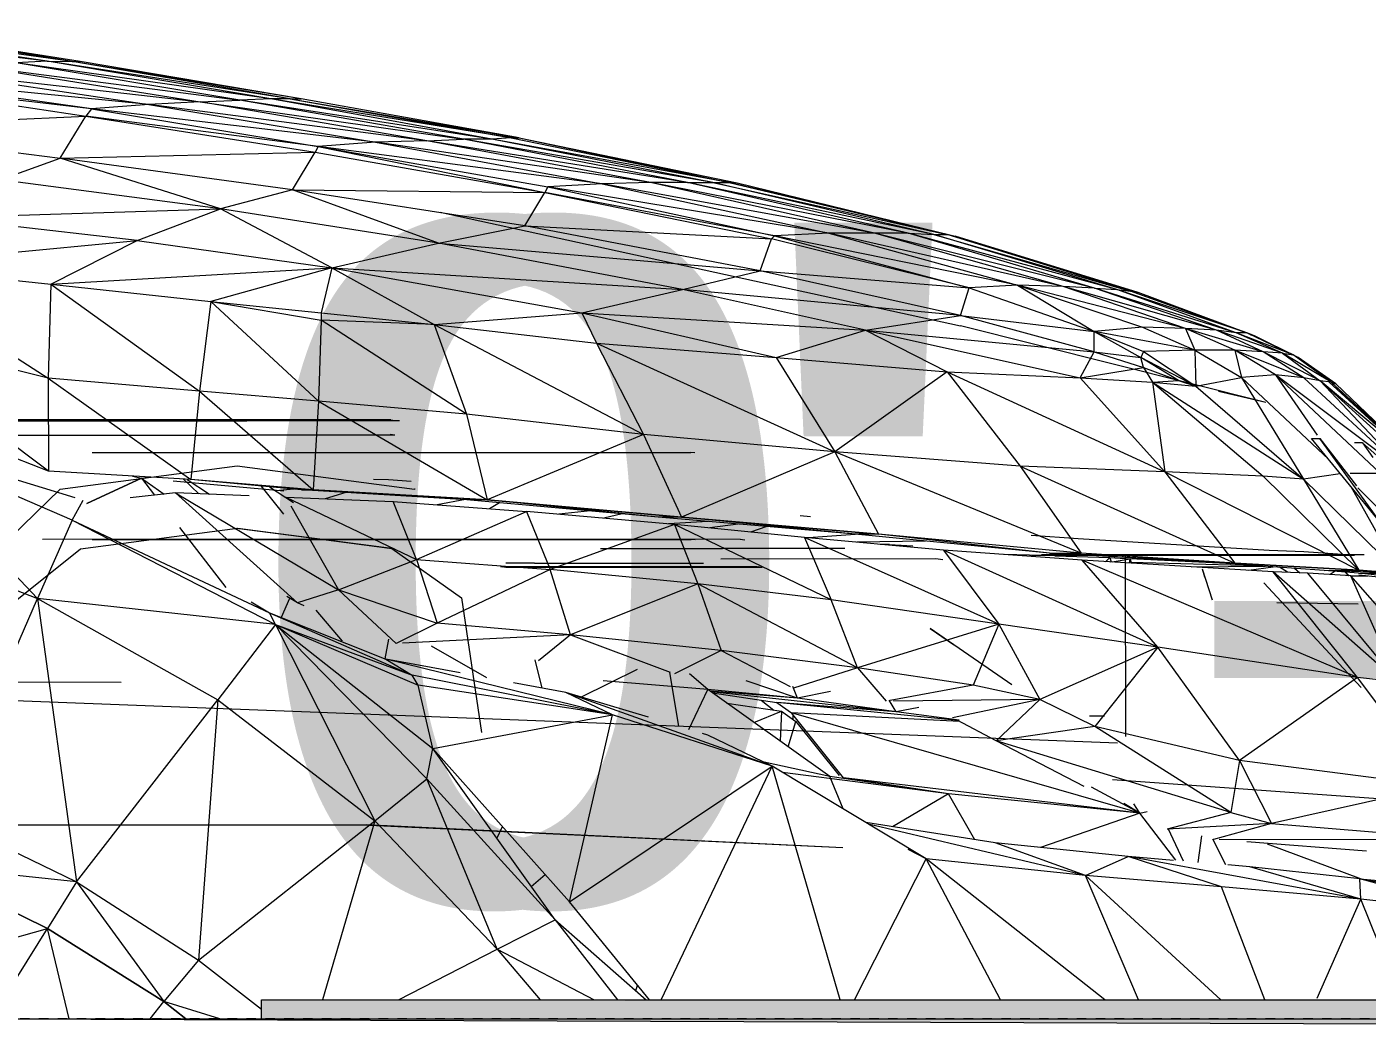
# Model space of a CAD drawing. Header units: inches. Extents: x -4179 to 1631, y -360 to 585.
# Drawn here: x -1936.43 to -1918.68, y -0.1 to 13.15 of the extents above; entities that cross this region are included whole.
import ezdxf

# ---------------------------------------------------------------- set-up
doc = ezdxf.new("R2010")
doc.units = ezdxf.units.IN
doc.header["$MEASUREMENT"] = 0
doc.linetypes.add('Aligning Line 1_8_', pattern=[0.25, 0.125, -0.125])
doc.linetypes.add('Grid Line 1_2_', pattern=[0.875, 0.5, -0.125, 0.125, -0.125])
for name, color, linetype, lineweight in [('0-1', 7, 'Continuous', 5), ('0-3', 8, 'Continuous', 9), ('A-FLOR-1', 10, 'Continuous', 5), ('A-FLOR-2', 9, 'Continuous', 5), ('A-FLOR-3', 253, 'Continuous', 13), ('A-FLOR-LEVL', 51, 'Continuous', 9), ('A-FLOR-LEVL-1', 51, 'Grid Line 1_2_', 9), ('A-GENM', 5, 'Continuous', 9), ('C-TOPO', 7, 'Continuous', 9), ('G-ANNO-SYMB', 111, 'Aligning Line 1_8_', 9), ('G-ANNO-SYMB-2', 147, 'Aligning Line 1_8_', 9)]:
    doc.layers.add(name, color=color, linetype=linetype, lineweight=lineweight)
doc.styles.add('Century Gothic', font='ufonts.com_century-gothic.ttf', dxfattribs={"height": 9})

# ---------------------------------------------------------------- blocks, each defined once
blk = doc.blocks.new('CTR - 2nd Phase_rvt-1-BUILDING ELEVATION - WEST')
at = {"layer": 'A-FLOR-1'}
blk.add_hatch(color=256, dxfattribs=at).paths.add_polyline_path([(-1933.324, -0.017), (-1933.324, 0), (-1936.222, -0.006)], flags=0)
at = {"layer": 'A-FLOR-2'}
blk.add_hatch(color=256, dxfattribs=at).paths.add_polyline_path([(-1910.896, -0.098), (-1910.896, 0.25), (-1933.324, 0.235), (-1933.324, -0.017), (-1913.007, -0.09)], flags=0)
at = {"layer": 'A-FLOR-3'}
for p, q in [((-1933.324, 0.25), (-1910.896, 0.25)), ((-1933.324, -0.02), (-1933.324, 0.25)), ((-1937.923, 0), (-1933.324, 0))]:
    blk.add_line(p, q, dxfattribs=at)
at = {"layer": 'A-FLOR-LEVL-1'}
blk.add_line((-4168.714, 0), (-1814.206, 0), dxfattribs=at)
at = {"layer": 'A-FLOR-LEVL', "insert": (-1932.82, 10.551), "char_height": 9, "width": 129.987, "attachment_point": 1, "style": 'Century Gothic'}
blk.add_mtext('0\' - 0" - 1ST FLOOR', dxfattribs=at)
blk = doc.blocks.new('Land_Rover_Evoque_-_SUV_Car_Vehicle_Automobile_13067 - Land Rover EVOQUE_dwg-1230547-BUILDING ELEVATION - WEST')
at = {"layer": 'A-GENM'}
for p, q in [((-1935.829, 12.688), (-1938.756, 13.146)), ((-1935.726, 12.687), (-1938.653, 13.146)), ((-1935.829, 12.688), (-1938.653, 13.146)), ((-1936.163, 12.689), (-1939.539, 13.109)), ((-1936.163, 12.689), (-1939.089, 13.128)), ((-1935.829, 12.688), (-1939.089, 13.128)), ((-1937.139, 12.632), (-1934.136, 12.154)), ((-1937.139, 12.632), (-1933.61, 12.173)), ((-1936.163, 12.689), (-1936.573, 12.67)), ((-1933.199, 12.191), (-1936.573, 12.67)), ((-1933.61, 12.173), (-1936.573, 12.67)), ((-1932.941, 12.191), (-1936.163, 12.689)), ((-1933.199, 12.191), (-1936.163, 12.689)), ((-1936.163, 12.689), (-1935.829, 12.688)), ((-1932.941, 12.191), (-1935.829, 12.688)), ((-1932.799, 12.19), (-1935.829, 12.688)), ((-1935.829, 12.688), (-1935.726, 12.687)), ((-1932.799, 12.19), (-1935.726, 12.687)), ((-1934.816, 12.116), (-1938.656, 12.498)), ((-1935.575, 12.059), (-1938.656, 12.498)), ((-1937.858, 12.575), (-1934.136, 12.154)), ((-1937.858, 12.575), (-1934.816, 12.116)), ((-1935.575, 12.059), (-1938.692, 12.421)), ((-1938.692, 12.421), (-1935.65, 11.962)), ((-1934.816, 12.116), (-1935.575, 12.059)), ((-1934.136, 12.154), (-1934.816, 12.116)), ((-1931.131, 11.637), (-1934.816, 12.116)), ((-1934.816, 12.116), (-1931.813, 11.619)), ((-1934.136, 12.154), (-1933.61, 12.173)), ((-1931.131, 11.637), (-1934.136, 12.154)), ((-1934.136, 12.154), (-1930.645, 11.656)), ((-1933.199, 12.191), (-1933.61, 12.173)), ((-1930.272, 11.656), (-1933.61, 12.173)), ((-1930.645, 11.656), (-1933.61, 12.173)), ((-1932.941, 12.191), (-1933.199, 12.191)), ((-1930.015, 11.674), (-1933.199, 12.191)), ((-1930.272, 11.656), (-1933.199, 12.191)), ((-1932.941, 12.191), (-1930.015, 11.674)), ((-1932.941, 12.191), (-1929.911, 11.674)), ((-1932.941, 12.191), (-1932.799, 12.19)), ((-1929.911, 11.674), (-1932.799, 12.19)), ((-1939.112, 11.807), (-1935.65, 11.962)), ((-1935.992, 11.406), (-1935.65, 11.962)), ((-1935.575, 12.059), (-1935.65, 11.962)), ((-1932.572, 11.561), (-1935.65, 11.962)), ((-1935.65, 11.962), (-1932.61, 11.484)), ((-1931.813, 11.619), (-1935.575, 12.059)), ((-1935.575, 12.059), (-1932.572, 11.561)), ((-1939.112, 11.807), (-1935.992, 11.406)), ((-1932.572, 11.561), (-1932.61, 11.484)), ((-1931.813, 11.619), (-1932.572, 11.561)), ((-1928.811, 11.064), (-1932.572, 11.561)), ((-1932.572, 11.561), (-1929.531, 11.026)), ((-1932.572, 11.561), (-1929.569, 10.949)), ((-1931.131, 11.637), (-1931.813, 11.619)), ((-1928.168, 11.083), (-1931.813, 11.619)), ((-1931.813, 11.619), (-1928.811, 11.064)), ((-1931.131, 11.637), (-1930.645, 11.656)), ((-1927.679, 11.082), (-1931.131, 11.637)), ((-1928.168, 11.083), (-1931.131, 11.637)), ((-1927.679, 11.082), (-1930.645, 11.656)), ((-1927.345, 11.082), (-1930.645, 11.656)), ((-1930.272, 11.656), (-1930.645, 11.656)), ((-1930.015, 11.674), (-1930.272, 11.656)), ((-1927.345, 11.082), (-1930.272, 11.656)), ((-1927.127, 11.081), (-1930.272, 11.656)), ((-1930.015, 11.674), (-1929.911, 11.674)), ((-1930.015, 11.674), (-1927.127, 11.081)), ((-1929.911, 11.674), (-1927.022, 11.08)), ((-1929.911, 11.674), (-1927.127, 11.081)), ((-1936.79, 11.117), (-1935.992, 11.406)), ((-1935.992, 11.406), (-1932.61, 11.484)), ((-1932.913, 10.985), (-1935.992, 11.406)), ((-1933.865, 10.736), (-1935.992, 11.406)), ((-1932.913, 10.985), (-1932.61, 11.484)), ((-1932.61, 11.484), (-1929.569, 10.949)), ((-1933.865, 10.736), (-1936.79, 11.117)), ((-1929.531, 11.026), (-1929.569, 10.949)), ((-1928.811, 11.064), (-1929.531, 11.026)), ((-1925.808, 10.413), (-1929.531, 11.026)), ((-1929.531, 11.026), (-1926.529, 10.375)), ((-1928.168, 11.083), (-1928.811, 11.064)), ((-1925.204, 10.413), (-1928.811, 11.064)), ((-1928.811, 11.064), (-1925.808, 10.413)), ((-1924.754, 10.413), (-1928.168, 11.083)), ((-1927.679, 11.082), (-1928.168, 11.083)), ((-1925.204, 10.413), (-1928.168, 11.083)), ((-1924.754, 10.413), (-1927.679, 11.082)), ((-1924.418, 10.393), (-1927.679, 11.082)), ((-1927.679, 11.082), (-1927.345, 11.082)), ((-1924.418, 10.393), (-1927.345, 11.082)), ((-1927.345, 11.082), (-1924.238, 10.392)), ((-1927.345, 11.082), (-1927.127, 11.081)), ((-1924.238, 10.392), (-1927.127, 11.081)), ((-1927.127, 11.081), (-1927.022, 11.08)), ((-1927.127, 11.081), (-1924.134, 10.372)), ((-1927.022, 11.08), (-1924.134, 10.372)), ((-1932.913, 10.985), (-1933.865, 10.736)), ((-1930.978, 10.277), (-1932.913, 10.985)), ((-1929.834, 10.507), (-1932.913, 10.985)), ((-1932.913, 10.985), (-1929.569, 10.949)), ((-1929.834, 10.507), (-1929.569, 10.949)), ((-1926.529, 10.375), (-1929.569, 10.949)), ((-1929.569, 10.949), (-1926.566, 10.336)), ((-1937.625, 10.618), (-1933.865, 10.736)), ((-1934.969, 10.313), (-1933.865, 10.736)), ((-1932.39, 9.95), (-1933.865, 10.736)), ((-1930.978, 10.277), (-1933.865, 10.736)), ((-1930.957, 10.69), (-1924.064, 9.185)), ((-1934.969, 10.313), (-1937.625, 10.618)), ((-1930.978, 10.277), (-1929.834, 10.507)), ((-1926.717, 9.914), (-1929.834, 10.507)), ((-1929.834, 10.507), (-1926.566, 10.336)), ((-1938.461, 9.984), (-1934.969, 10.313)), ((-1936.113, 9.736), (-1934.969, 10.313)), ((-1934.969, 10.313), (-1932.39, 9.95)), ((-1926.717, 9.914), (-1926.566, 10.336)), ((-1926.529, 10.375), (-1926.566, 10.336)), ((-1923.949, 9.686), (-1926.566, 10.336)), ((-1925.808, 10.413), (-1926.529, 10.375)), ((-1923.306, 9.724), (-1926.529, 10.375)), ((-1926.529, 10.375), (-1923.949, 9.686)), ((-1922.701, 9.704), (-1925.808, 10.413)), ((-1925.204, 10.413), (-1925.808, 10.413)), ((-1925.808, 10.413), (-1923.306, 9.724)), ((-1922.289, 9.684), (-1925.204, 10.413)), ((-1924.754, 10.413), (-1925.204, 10.413)), ((-1922.701, 9.704), (-1925.204, 10.413)), ((-1922.289, 9.684), (-1924.754, 10.413)), ((-1921.993, 9.665), (-1924.754, 10.413)), ((-1924.754, 10.413), (-1924.418, 10.393)), ((-1921.993, 9.665), (-1924.418, 10.393)), ((-1924.418, 10.393), (-1921.812, 9.644)), ((-1924.418, 10.393), (-1924.238, 10.392)), ((-1921.812, 9.644), (-1924.238, 10.392)), ((-1924.238, 10.392), (-1924.134, 10.372)), ((-1921.708, 9.625), (-1924.134, 10.372)), ((-1921.812, 9.644), (-1924.134, 10.372)), ((-1932.39, 9.95), (-1930.978, 10.277)), ((-1927.745, 9.664), (-1930.978, 10.277)), ((-1930.978, 10.277), (-1926.717, 9.914)), ((-1938.461, 9.984), (-1936.113, 9.736)), ((-1938.461, 9.984), (-1936.147, 8.488)), ((-1936.113, 9.736), (-1932.39, 9.95)), ((-1932.39, 9.95), (-1933.996, 9.507)), ((-1932.39, 9.95), (-1932.534, 9.355)), ((-1932.39, 9.95), (-1931.035, 9.202)), ((-1932.39, 9.95), (-1929.081, 9.357)), ((-1932.39, 9.95), (-1927.745, 9.664)), ((-1927.745, 9.664), (-1926.717, 9.914)), ((-1924.061, 9.32), (-1926.717, 9.914)), ((-1926.717, 9.914), (-1923.949, 9.686)), ((-1936.113, 9.736), (-1936.147, 8.488)), ((-1936.113, 9.736), (-1933.996, 9.507)), ((-1936.113, 9.736), (-1934.144, 8.316)), ((-1929.081, 9.357), (-1927.745, 9.664)), ((-1925.32, 9.128), (-1927.745, 9.664)), ((-1924.061, 9.32), (-1927.745, 9.664)), ((-1924.061, 9.32), (-1923.949, 9.686)), ((-1923.306, 9.724), (-1923.949, 9.686)), ((-1923.949, 9.686), (-1922.294, 9.11)), ((-1921.083, 9.148), (-1923.306, 9.724)), ((-1922.701, 9.704), (-1923.306, 9.724)), ((-1923.306, 9.724), (-1921.65, 9.167)), ((-1923.306, 9.724), (-1922.294, 9.11)), ((-1920.671, 9.128), (-1922.701, 9.704)), ((-1922.289, 9.684), (-1922.701, 9.704)), ((-1921.083, 9.148), (-1922.701, 9.704)), ((-1920.413, 9.09), (-1922.289, 9.684)), ((-1920.671, 9.128), (-1922.289, 9.684)), ((-1922.289, 9.684), (-1921.993, 9.665)), ((-1920.271, 9.089), (-1921.993, 9.665)), ((-1920.413, 9.09), (-1921.993, 9.665)), ((-1921.993, 9.665), (-1921.812, 9.644)), ((-1920.167, 9.049), (-1921.812, 9.644)), ((-1920.271, 9.089), (-1921.812, 9.644)), ((-1921.812, 9.644), (-1921.708, 9.625)), ((-1920.167, 9.049), (-1921.708, 9.625)), ((-1933.996, 9.507), (-1934.144, 8.316)), ((-1933.996, 9.507), (-1932.534, 9.355)), ((-1933.996, 9.507), (-1932.533, 9.259)), ((-1933.996, 9.507), (-1932.568, 8.183)), ((-1932.533, 9.259), (-1932.568, 8.183)), ((-1932.534, 9.355), (-1931.035, 9.202)), ((-1932.534, 9.355), (-1932.533, 9.259)), ((-1931.035, 9.202), (-1932.533, 9.259)), ((-1930.606, 8.012), (-1932.533, 9.259)), ((-1931.035, 9.202), (-1929.081, 9.357)), ((-1929.081, 9.357), (-1928.883, 8.954)), ((-1929.081, 9.357), (-1926.503, 8.763)), ((-1929.081, 9.357), (-1925.32, 9.128)), ((-1925.32, 9.128), (-1924.061, 9.32)), ((-1922.291, 8.841), (-1924.061, 9.32)), ((-1924.061, 9.32), (-1922.294, 9.11)), ((-1936.147, 8.488), (-1938.611, 9.1)), ((-1936.143, 7.259), (-1938.611, 9.1)), ((-1931.035, 9.202), (-1928.883, 8.954)), ((-1931.035, 9.202), (-1928.262, 7.744)), ((-1931.035, 9.202), (-1930.606, 8.012)), ((-1926.503, 8.763), (-1925.32, 9.128)), ((-1925.32, 9.128), (-1924.239, 8.572)), ((-1925.32, 9.128), (-1922.476, 8.496)), ((-1925.32, 9.128), (-1922.291, 8.841)), ((-1920.017, 8.169), (-1924.064, 9.185)), ((-1921.65, 9.167), (-1922.294, 9.11)), ((-1922.291, 8.841), (-1922.294, 9.11)), ((-1920.957, 8.861), (-1922.294, 9.11)), ((-1922.294, 9.11), (-1921.639, 8.842)), ((-1922.294, 9.11), (-1921.676, 8.765)), ((-1921.083, 9.148), (-1921.65, 9.167)), ((-1921.65, 9.167), (-1920.957, 8.861)), ((-1920.055, 8.841), (-1921.083, 9.148)), ((-1920.671, 9.128), (-1921.083, 9.148)), ((-1920.429, 8.86), (-1921.083, 9.148)), ((-1921.083, 9.148), (-1920.957, 8.861)), ((-1919.797, 8.821), (-1920.671, 9.128)), ((-1920.413, 9.09), (-1920.671, 9.128)), ((-1920.055, 8.841), (-1920.671, 9.128)), ((-1919.797, 8.821), (-1920.413, 9.09)), ((-1919.654, 8.801), (-1920.413, 9.09)), ((-1920.271, 9.089), (-1920.413, 9.09)), ((-1919.654, 8.801), (-1920.271, 9.089)), ((-1919.589, 8.762), (-1920.271, 9.089)), ((-1920.167, 9.049), (-1920.271, 9.089)), ((-1920.252, 9.08), (-1920.167, 9.049)), ((-1920.223, 9.066), (-1920.167, 9.049)), ((-1928.883, 8.954), (-1926.503, 8.763)), ((-1928.883, 8.954), (-1925.728, 7.515)), ((-1928.883, 8.954), (-1928.262, 7.744)), ((-1919.589, 8.762), (-1920.167, 9.049)), ((-1926.503, 8.763), (-1924.239, 8.572)), ((-1926.503, 8.763), (-1925.728, 7.515)), ((-1922.476, 8.496), (-1922.291, 8.841)), ((-1922.291, 8.841), (-1921.637, 8.631)), ((-1922.291, 8.841), (-1921.676, 8.765)), ((-1921.639, 8.842), (-1921.676, 8.765)), ((-1921.637, 8.631), (-1921.676, 8.765)), ((-1921.175, 8.458), (-1921.676, 8.765)), ((-1920.945, 8.382), (-1921.676, 8.765)), ((-1920.957, 8.861), (-1921.639, 8.842)), ((-1921.639, 8.842), (-1920.945, 8.382)), ((-1920.429, 8.86), (-1920.957, 8.861)), ((-1920.957, 8.861), (-1920.945, 8.382)), ((-1920.957, 8.861), (-1920.34, 8.497)), ((-1919.516, 8.495), (-1920.429, 8.86)), ((-1920.055, 8.841), (-1920.429, 8.86)), ((-1919.889, 8.534), (-1920.429, 8.86)), ((-1920.429, 8.86), (-1920.34, 8.497)), ((-1919.797, 8.821), (-1920.055, 8.841)), ((-1919.338, 8.478), (-1920.055, 8.841)), ((-1919.516, 8.495), (-1920.055, 8.841)), ((-1919.153, 8.436), (-1919.797, 8.821)), ((-1919.797, 8.821), (-1919.296, 8.456)), ((-1919.797, 8.821), (-1919.654, 8.801)), ((-1919.654, 8.801), (-1919.589, 8.762)), ((-1919.153, 8.436), (-1919.654, 8.801)), ((-1919.089, 8.417), (-1919.654, 8.801)), ((-1919.089, 8.417), (-1919.589, 8.762)), ((-1924.239, 8.572), (-1925.728, 7.515)), ((-1924.239, 8.572), (-1922.476, 8.496)), ((-1924.239, 8.572), (-1921.356, 7.249)), ((-1924.239, 8.572), (-1923.273, 7.325)), ((-1922.476, 8.496), (-1921.637, 8.631)), ((-1921.637, 8.631), (-1921.518, 8.439)), ((-1921.637, 8.631), (-1921.175, 8.458)), ((-1919.889, 8.534), (-1920.34, 8.497)), ((-1918.128, 7.21), (-1919.889, 8.534)), ((-1919.516, 8.495), (-1919.889, 8.534)), ((-1919.889, 8.534), (-1919.338, 7.734)), ((-1919.889, 8.534), (-1918.503, 7.229)), ((-1934.144, 8.316), (-1936.147, 8.488)), ((-1936.147, 8.488), (-1934.257, 7.145)), ((-1936.147, 8.488), (-1936.143, 7.259)), ((-1922.476, 8.496), (-1921.518, 8.439)), ((-1922.476, 8.496), (-1921.356, 7.249)), ((-1921.518, 8.439), (-1921.175, 8.458)), ((-1921.518, 8.439), (-1920.945, 8.382)), ((-1921.518, 8.439), (-1919.521, 7.153)), ((-1921.518, 8.439), (-1920.054, 7.192)), ((-1921.518, 8.439), (-1921.356, 7.249)), ((-1921.175, 8.458), (-1920.945, 8.382)), ((-1920.945, 8.382), (-1920.34, 8.497)), ((-1920.945, 8.382), (-1919.521, 7.153)), ((-1919.188, 7.415), (-1920.34, 8.497)), ((-1920.34, 8.497), (-1919.521, 7.153)), ((-1919.296, 8.456), (-1919.516, 8.495)), ((-1918.128, 7.21), (-1919.516, 8.495)), ((-1919.153, 8.436), (-1919.296, 8.456)), ((-1918.384, 7.689), (-1919.296, 8.456)), ((-1919.296, 8.456), (-1918.403, 7.641)), ((-1919.296, 8.456), (-1918.128, 7.21)), ((-1919.177, 8.435), (-1917.788, 7.168)), ((-1919.177, 8.435), (-1917.778, 7.15)), ((-1919.153, 8.436), (-1918.32, 7.675)), ((-1919.153, 8.436), (-1917.778, 7.15)), ((-1919.153, 8.436), (-1919.089, 8.417)), ((-1917.778, 7.15), (-1919.089, 8.417)), ((-1936.144, 7.259), (-1938.725, 8.256)), ((-1936.143, 7.259), (-1938.724, 8.256)), ((-1936.143, 7.259), (-1938.724, 8.256)), ((-1934.144, 8.316), (-1934.257, 7.145)), ((-1932.568, 8.183), (-1934.144, 8.316)), ((-1934.144, 8.316), (-1932.64, 7.012)), ((-1932.568, 8.183), (-1932.64, 7.012)), ((-1930.606, 8.012), (-1932.568, 8.183)), ((-1932.568, 8.183), (-1930.332, 6.879)), ((-1920.017, 8.169), (-1920.644, 8.312)), ((-1928.262, 7.744), (-1930.606, 8.012)), ((-1930.606, 8.012), (-1930.332, 6.879)), ((-1933.612, 7.938), (-1939.31, 7.937)), ((-1939.214, 7.924), (-1933.516, 7.925)), ((-1931.61, 7.938), (-1933.612, 7.938)), ((-1931.513, 7.925), (-1933.516, 7.925)), ((-1931.61, 7.938), (-1931.585, 7.935)), ((-1931.496, 7.923), (-1931.513, 7.925)), ((-1939.218, 7.732), (-1933.52, 7.733)), ((-1935.832, 6.606), (-1938.261, 7.66)), ((-1938.261, 7.66), (-1936.291, 5.569)), ((-1938.261, 7.66), (-1935.797, 6.909)), ((-1931.555, 7.734), (-1933.52, 7.733)), ((-1931.555, 7.734), (-1931.62, 7.743)), ((-1928.262, 7.744), (-1930.332, 6.879)), ((-1925.728, 7.515), (-1928.262, 7.744)), ((-1928.262, 7.744), (-1927.759, 6.65)), ((-1918.487, 6.558), (-1919.414, 7.691)), ((-1919.414, 7.691), (-1919.302, 7.691)), ((-1919.302, 7.691), (-1918.815, 7.065)), ((-1918.487, 6.558), (-1919.302, 7.691)), ((-1935.567, 7.505), (-1927.634, 7.506)), ((-1925.728, 7.515), (-1927.759, 6.65)), ((-1927.581, 7.499), (-1927.634, 7.506)), ((-1923.273, 7.325), (-1925.728, 7.515)), ((-1922.463, 6.173), (-1925.728, 7.515)), ((-1925.728, 7.515), (-1925.148, 6.421)), ((-1918.739, 7.632), (-1918.845, 7.632)), ((-1917.584, 6.615), (-1918.739, 7.632)), ((-1918.739, 7.632), (-1918.601, 7.439)), ((-1935.992, 7.018), (-1933.645, 7.326)), ((-1933.645, 7.326), (-1931.295, 7.019)), ((-1921.356, 7.249), (-1923.273, 7.325)), ((-1923.273, 7.325), (-1920.429, 6.039)), ((-1923.273, 7.325), (-1922.463, 6.173)), ((-1934.258, 7.145), (-1936.144, 7.259)), ((-1934.257, 7.145), (-1936.143, 7.259)), ((-1934.257, 7.145), (-1936.143, 7.259)), ((-1934.914, 7.163), (-1935.635, 6.829)), ((-1935.635, 6.829), (-1934.914, 7.163)), ((-1935.031, 7.192), (-1934.914, 7.163)), ((-1935.031, 7.192), (-1934.914, 7.163)), ((-1934.914, 7.163), (-1934.821, 7.179)), ((-1934.914, 7.163), (-1934.613, 6.954)), ((-1934.914, 7.163), (-1934.741, 6.94)), ((-1934.492, 7.128), (-1933.027, 6.995)), ((-1934.356, 7.151), (-1934.153, 6.958)), ((-1934.309, 7.148), (-1934.011, 6.953)), ((-1932.795, 7.012), (-1934.258, 7.145)), ((-1932.64, 7.012), (-1934.257, 7.145)), ((-1932.64, 7.012), (-1934.257, 7.145)), ((-1932.795, 7.012), (-1934.257, 7.145)), ((-1931.841, 7.153), (-1931.642, 7.147)), ((-1931.642, 7.147), (-1931.341, 7.124)), ((-1920.054, 7.192), (-1921.356, 7.249)), ((-1921.356, 7.249), (-1920.429, 6.039)), ((-1921.356, 7.249), (-1918.784, 5.944)), ((-1919.521, 7.153), (-1920.054, 7.192)), ((-1920.054, 7.192), (-1918.784, 5.944)), ((-1919.032, 7.224), (-1919.521, 7.153)), ((-1919.521, 7.153), (-1918.784, 5.944)), ((-1919.521, 7.153), (-1918.25, 5.905)), ((-1918.9, 7.23), (-1918.503, 7.229)), ((-1937.416, 5.635), (-1935.992, 7.018)), ((-1934.462, 6.971), (-1935.063, 6.904)), ((-1933.487, 6.932), (-1934.462, 6.971)), ((-1934.462, 6.971), (-1932.304, 5.684)), ((-1934.462, 6.971), (-1932.845, 5.511)), ((-1933.334, 7.061), (-1933.031, 6.688)), ((-1933.217, 7.05), (-1932.898, 6.841)), ((-1932.895, 7.021), (-1933.135, 6.997)), ((-1930.603, 6.879), (-1932.795, 7.012)), ((-1930.332, 6.879), (-1932.795, 7.012)), ((-1932.795, 7.012), (-1932.64, 7.012)), ((-1930.332, 6.879), (-1932.64, 7.012)), ((-1930.332, 6.879), (-1932.64, 7.012)), ((-1932.204, 6.976), (-1932.478, 6.892)), ((-1931.288, 7.018), (-1931.295, 7.019)), ((-1918.892, 7.053), (-1918.25, 5.905)), ((-1918.801, 7.038), (-1917.643, 5.867)), ((-1935.832, 6.606), (-1935.684, 6.874)), ((-1933.001, 6.913), (-1931.578, 6.856)), ((-1933.001, 6.913), (-1931.268, 6.088)), ((-1932.935, 6.797), (-1932.304, 5.684)), ((-1931.578, 6.856), (-1929.811, 6.723)), ((-1931.268, 6.088), (-1931.578, 6.856)), ((-1930.62, 6.88), (-1930.994, 6.812)), ((-1928.068, 6.649), (-1930.603, 6.879)), ((-1930.332, 6.879), (-1930.603, 6.879)), ((-1930.332, 6.879), (-1927.759, 6.65)), ((-1927.759, 6.65), (-1930.332, 6.879)), ((-1928.068, 6.649), (-1930.332, 6.879)), ((-1930.168, 6.839), (-1930.301, 6.76)), ((-1935.832, 6.606), (-1936.291, 5.569)), ((-1935.832, 6.606), (-1933.136, 5.225)), ((-1935.832, 6.606), (-1933.218, 5.378)), ((-1931.268, 6.088), (-1929.811, 6.723)), ((-1927.853, 6.551), (-1929.811, 6.723)), ((-1929.811, 6.723), (-1929.501, 5.955)), ((-1928.964, 6.73), (-1929.385, 6.686)), ((-1928.543, 6.692), (-1928.79, 6.634)), ((-1927.759, 6.65), (-1928.068, 6.649)), ((-1925.457, 6.421), (-1928.068, 6.649)), ((-1927.408, 6.592), (-1927.932, 6.558)), ((-1927.759, 6.65), (-1925.148, 6.421)), ((-1925.148, 6.421), (-1927.759, 6.65)), ((-1925.457, 6.421), (-1927.759, 6.65)), ((-1926.187, 6.67), (-1926.052, 6.657)), ((-1938.524, 6.451), (-1936.291, 5.569)), ((-1935.722, 6.23), (-1933.643, 6.5)), ((-1934.41, 6.513), (-1933.794, 5.718)), ((-1933.654, 6.502), (-1931.564, 6.231)), ((-1933.643, 6.5), (-1931.564, 6.231)), ((-1933.601, 6.494), (-1933.637, 6.499)), ((-1931.561, 6.226), (-1933.637, 6.499)), ((-1927.853, 6.551), (-1929.501, 5.955)), ((-1926.128, 6.38), (-1927.853, 6.551)), ((-1925.778, 5.554), (-1927.853, 6.551)), ((-1927.853, 6.551), (-1927.543, 5.763)), ((-1927.007, 6.556), (-1927.383, 6.505)), ((-1926.629, 6.523), (-1926.846, 6.451)), ((-1925.457, 6.419), (-1926.075, 6.375)), ((-1922.886, 6.173), (-1925.457, 6.421)), ((-1925.148, 6.421), (-1925.457, 6.421)), ((-1922.463, 6.173), (-1925.148, 6.421)), ((-1922.463, 6.173), (-1925.148, 6.421)), ((-1922.886, 6.173), (-1925.148, 6.421)), ((-1923.128, 6.41), (-1922.504, 6.364)), ((-1936.607, 5.519), (-1935.722, 6.23)), ((-1926.982, 6.355), (-1936.224, 6.353)), ((-1935.565, 6.353), (-1927.633, 6.354)), ((-1931.561, 6.226), (-1931.595, 6.23)), ((-1930.675, 5.573), (-1931.595, 6.23)), ((-1928.831, 6.232), (-1928.375, 6.233)), ((-1928.375, 6.233), (-1927.214, 6.232)), ((-1927.579, 6.347), (-1927.633, 6.354)), ((-1926.065, 6.233), (-1927.214, 6.232)), ((-1926.982, 6.355), (-1926.921, 6.346)), ((-1924.288, 6.209), (-1926.128, 6.38)), ((-1923.554, 5.229), (-1926.128, 6.38)), ((-1926.128, 6.38), (-1925.778, 5.554)), ((-1925.597, 6.233), (-1926.065, 6.233)), ((-1924.527, 6.331), (-1925.438, 6.316)), ((-1925.002, 6.286), (-1925.129, 6.287)), ((-1925.002, 6.286), (-1924.695, 6.267)), ((-1922.504, 6.364), (-1919.973, 6.212)), ((-1932.304, 5.684), (-1931.268, 6.088)), ((-1931.268, 6.088), (-1929.501, 5.955)), ((-1931.268, 6.088), (-1930.996, 5.243)), ((-1929.705, 6.038), (-1930.086, 6.037)), ((-1929.705, 6.038), (-1928.783, 6.039)), ((-1928.783, 6.039), (-1927.858, 6.038)), ((-1927.858, 6.038), (-1927.468, 6.039)), ((-1924.389, 6.094), (-1927.239, 6.093)), ((-1924.297, 6.081), (-1924.389, 6.094)), ((-1922.449, 6.076), (-1924.288, 6.209)), ((-1921.447, 4.924), (-1924.288, 6.209)), ((-1924.288, 6.209), (-1923.554, 5.229)), ((-1922.815, 6.134), (-1923.485, 6.151)), ((-1923.116, 6.142), (-1918.843, 6.146)), ((-1923.116, 6.142), (-1919.613, 6.145)), ((-1922.988, 6.151), (-1918.714, 6.155)), ((-1922.988, 6.151), (-1922.517, 6.152)), ((-1920.855, 6.058), (-1922.886, 6.173)), ((-1920.429, 6.039), (-1922.886, 6.173)), ((-1922.886, 6.173), (-1922.463, 6.173)), ((-1922.815, 6.134), (-1922.085, 6.115)), ((-1920.429, 6.039), (-1922.463, 6.173)), ((-1920.429, 6.039), (-1922.463, 6.173)), ((-1919.922, 5.925), (-1922.449, 6.076)), ((-1918.805, 4.523), (-1922.449, 6.076)), ((-1921.447, 4.924), (-1922.449, 6.076)), ((-1922.141, 6.057), (-1922.085, 6.115)), ((-1922.085, 6.115), (-1922.067, 6.053)), ((-1922.085, 6.115), (-1922.067, 6.053)), ((-1922.085, 6.115), (-1921.816, 6.096)), ((-1922.053, 6.057), (-1921.816, 6.096)), ((-1921.974, 6.148), (-1921.991, 6.143)), ((-1921.881, 6.152), (-1921.878, 3.741)), ((-1921.823, 6.038), (-1921.816, 6.096)), ((-1921.823, 6.038), (-1921.816, 6.096)), ((-1920.449, 6.029), (-1921.816, 6.096)), ((-1921.816, 6.096), (-1921.804, 6.037)), ((-1921.816, 6.096), (-1921.804, 6.037)), ((-1921.806, 6.05), (-1920.151, 6.008)), ((-1921.606, 6.1), (-1921.731, 6.092)), ((-1921.492, 6.094), (-1921.633, 6.087)), ((-1921.314, 6.084), (-1921.449, 6.08)), ((-1919.245, 5.943), (-1920.855, 6.058)), ((-1918.784, 5.944), (-1920.855, 6.058)), ((-1920.855, 6.058), (-1920.429, 6.039)), ((-1920.519, 6.153), (-1918.942, 6.155)), ((-1920.429, 6.039), (-1918.784, 5.944)), ((-1918.784, 5.944), (-1920.429, 6.039)), ((-1919.973, 6.212), (-1919.513, 6.193)), ((-1919.513, 6.193), (-1918.942, 6.155)), ((-1929.501, 5.955), (-1930.996, 5.243)), ((-1930.158, 5.995), (-1926.77, 5.996)), ((-1930.143, 5.993), (-1926.755, 5.994)), ((-1930.129, 5.991), (-1926.74, 5.992)), ((-1930.111, 5.989), (-1926.722, 5.989)), ((-1930.096, 5.987), (-1926.708, 5.988)), ((-1930.082, 5.985), (-1926.692, 5.985)), ((-1927.543, 5.763), (-1929.501, 5.955)), ((-1929.229, 5.09), (-1929.501, 5.955)), ((-1921.008, 5.99), (-1920.025, 5.999)), ((-1920.725, 5.547), (-1920.858, 5.961)), ((-1920.824, 5.854), (-1920.858, 5.961)), ((-1920.241, 5.944), (-1919.921, 5.991)), ((-1919.463, 5.906), (-1919.922, 5.925)), ((-1918.269, 4.466), (-1919.922, 5.925)), ((-1918.805, 4.523), (-1919.922, 5.925)), ((-1919.733, 5.917), (-1919.839, 5.986)), ((-1919.733, 5.917), (-1919.839, 5.986)), ((-1919.637, 5.971), (-1919.566, 5.91)), ((-1919.637, 5.971), (-1919.566, 5.91)), ((-1918.893, 5.869), (-1919.463, 5.906)), ((-1918.269, 4.466), (-1919.463, 5.906)), ((-1919.245, 5.943), (-1918.784, 5.944)), ((-1918.789, 5.905), (-1919.245, 5.943)), ((-1918.25, 5.905), (-1919.245, 5.943)), ((-1919.098, 5.931), (-1919.167, 5.886)), ((-1918.966, 5.92), (-1918.923, 5.87)), ((-1918.962, 5.919), (-1918.916, 5.87)), ((-1918.893, 5.869), (-1918.667, 5.869)), ((-1917.662, 4.467), (-1918.893, 5.869)), ((-1918.269, 4.466), (-1918.893, 5.869)), ((-1918.414, 5.866), (-1918.789, 5.905)), ((-1917.643, 5.867), (-1918.789, 5.905)), ((-1918.789, 5.905), (-1918.25, 5.905)), ((-1918.785, 5.883), (-1918.527, 5.858)), ((-1918.784, 5.944), (-1918.25, 5.905)), ((-1918.25, 5.905), (-1918.784, 5.944)), ((-1932.304, 5.684), (-1932.845, 5.511)), ((-1932.304, 5.684), (-1930.996, 5.243)), ((-1932.304, 5.684), (-1931.537, 4.974)), ((-1927.543, 5.763), (-1929.229, 5.09)), ((-1925.429, 4.651), (-1927.543, 5.763)), ((-1925.778, 5.554), (-1927.543, 5.763)), ((-1927.543, 5.763), (-1927.232, 4.88)), ((-1920.043, 5.776), (-1918.755, 4.392)), ((-1937.547, 2.677), (-1936.291, 5.569)), ((-1933.136, 5.225), (-1936.291, 5.569)), ((-1936.291, 5.569), (-1935.775, 1.814)), ((-1936.291, 5.569), (-1933.902, 4.226)), ((-1933.462, 5.526), (-1933.218, 5.378)), ((-1933.462, 5.526), (-1933.218, 5.378)), ((-1932.95, 5.572), (-1933.064, 5.317)), ((-1932.845, 5.511), (-1932.986, 5.596)), ((-1932.757, 5.475), (-1932.845, 5.511)), ((-1930.403, 3.796), (-1930.669, 5.578)), ((-1923.554, 5.229), (-1925.778, 5.554)), ((-1925.429, 4.651), (-1925.778, 5.554)), ((-1919.872, 5.519), (-1918.794, 5.501)), ((-1933.218, 5.378), (-1931.678, 4.765)), ((-1933.136, 5.225), (-1933.218, 5.378)), ((-1933.218, 5.378), (-1931.327, 4.554)), ((-1933.218, 5.378), (-1931.678, 4.765)), ((-1932.248, 5.003), (-1932.597, 5.417)), ((-1933.136, 5.225), (-1933.902, 4.226)), ((-1933.136, 5.225), (-1931.82, 2.623)), ((-1933.136, 5.225), (-1931.131, 3.181)), ((-1933.136, 5.225), (-1931.055, 3.584)), ((-1933.136, 5.225), (-1931.249, 4.42)), ((-1933.136, 5.225), (-1931.327, 4.554)), ((-1930.996, 5.243), (-1931.537, 4.974)), ((-1929.229, 5.09), (-1930.996, 5.243)), ((-1923.554, 5.229), (-1925.429, 4.651)), ((-1923.385, 4.424), (-1924.464, 5.172)), ((-1924.464, 5.172), (-1924.156, 4.961)), ((-1923.554, 5.229), (-1923.895, 4.421)), ((-1921.447, 4.924), (-1923.554, 5.229)), ((-1923.554, 5.229), (-1923.013, 4.23)), ((-1931.642, 5.029), (-1931.69, 4.769)), ((-1929.229, 5.09), (-1931.453, 4.978)), ((-1929.229, 5.09), (-1929.654, 4.744)), ((-1927.232, 4.88), (-1929.229, 5.09)), ((-1929.229, 5.09), (-1927.909, 4.595)), ((-1930.34, 4.517), (-1931.073, 4.94)), ((-1927.232, 4.88), (-1927.85, 4.573)), ((-1925.429, 4.651), (-1927.232, 4.88)), ((-1927.232, 4.88), (-1926.321, 4.405)), ((-1921.447, 4.924), (-1923.013, 4.23)), ((-1921.447, 4.924), (-1922.284, 3.875)), ((-1918.805, 4.523), (-1921.447, 4.924)), ((-1920.367, 3.425), (-1921.447, 4.924)), ((-1930.692, 4.583), (-1931.678, 4.765)), ((-1928.672, 4.028), (-1931.678, 4.765)), ((-1931.678, 4.765), (-1931.327, 4.554)), ((-1930.692, 4.583), (-1931.678, 4.765)), ((-1929.606, 4.382), (-1929.698, 4.758)), ((-1928.347, 4.628), (-1929.086, 4.262)), ((-1925.429, 4.651), (-1926.275, 4.382)), ((-1923.895, 4.421), (-1925.429, 4.651)), ((-1925.429, 4.651), (-1925.049, 4.21)), ((-1921.985, 3.653), (-1943.54, 4.483)), ((-1935.18, 4.458), (-1943.408, 4.465)), ((-1928.672, 4.028), (-1931.327, 4.554)), ((-1931.249, 4.42), (-1931.327, 4.554)), ((-1929.293, 4.325), (-1929.986, 4.453)), ((-1929.293, 4.325), (-1929.986, 4.453)), ((-1927.412, 4.364), (-1928.798, 4.478)), ((-1927.794, 3.872), (-1927.913, 4.595)), ((-1927.412, 4.364), (-1927.655, 4.572)), ((-1926.221, 4.25), (-1926.904, 4.477)), ((-1918.805, 4.523), (-1920.367, 3.425)), ((-1918.269, 4.466), (-1918.805, 4.523)), ((-1917.726, 3.083), (-1918.805, 4.523)), ((-1931.055, 3.584), (-1931.249, 4.42)), ((-1928.672, 4.028), (-1931.249, 4.42)), ((-1928.198, 3.996), (-1929.293, 4.325)), ((-1926.556, 3.347), (-1929.293, 4.325)), ((-1928.672, 4.028), (-1929.293, 4.325)), ((-1928.198, 3.996), (-1929.293, 4.325)), ((-1927.661, 3.833), (-1927.412, 4.364)), ((-1925.796, 3.213), (-1927.412, 4.364)), ((-1926.221, 4.25), (-1927.412, 4.364)), ((-1926.221, 4.25), (-1927.381, 4.343)), ((-1924.917, 4.068), (-1927.369, 4.334)), ((-1927.349, 4.319), (-1926.495, 4.191)), ((-1926.221, 4.25), (-1926.283, 4.403)), ((-1925.786, 4.336), (-1926.221, 4.25)), ((-1923.895, 4.421), (-1924.995, 4.22)), ((-1923.013, 4.23), (-1923.895, 4.421)), ((-1935.775, 1.814), (-1933.902, 4.226)), ((-1933.902, 4.226), (-1934.157, 0.778)), ((-1933.902, 4.226), (-1931.82, 2.623)), ((-1927.157, 4.183), (-1926.435, 4.075)), ((-1926.702, 4.222), (-1926.534, 4.09)), ((-1926.495, 4.191), (-1926.303, 4.057)), ((-1924.096, 3.952), (-1926.495, 4.191)), ((-1924.917, 4.068), (-1926.495, 4.191)), ((-1924.917, 4.068), (-1926.221, 4.25)), ((-1924.917, 4.068), (-1925.007, 4.221)), ((-1923.013, 4.23), (-1924.952, 4.211)), ((-1924.614, 4.127), (-1924.917, 4.068)), ((-1923.013, 4.23), (-1924.167, 3.99)), ((-1923.013, 4.23), (-1923.591, 3.682)), ((-1922.284, 3.875), (-1923.013, 4.23)), ((-1931.055, 3.584), (-1928.672, 4.028)), ((-1929.243, 1.55), (-1928.672, 4.028)), ((-1926.556, 3.347), (-1928.672, 4.028)), ((-1926.799, 3.927), (-1926.435, 4.075)), ((-1926.435, 4.075), (-1926.451, 3.68)), ((-1926.435, 4.075), (-1926.244, 3.941)), ((-1926.344, 3.603), (-1926.244, 3.941)), ((-1925.611, 3.193), (-1926.303, 4.057)), ((-1921.689, 2.726), (-1926.303, 4.057)), ((-1924.078, 3.942), (-1926.303, 4.057)), ((-1926.283, 4.032), (-1926.283, 3.968)), ((-1926.244, 3.941), (-1925.669, 3.223)), ((-1924.082, 3.956), (-1924.917, 4.068)), ((-1923.591, 3.682), (-1924.109, 3.959)), ((-1922.155, 4.012), (-1922.352, 4.012)), ((-1927.409, 3.759), (-1927.479, 3.78)), ((-1927.409, 3.759), (-1927.479, 3.78)), ((-1926.556, 3.347), (-1927.409, 3.759)), ((-1922.284, 3.875), (-1923.591, 3.682)), ((-1920.367, 3.425), (-1922.284, 3.875)), ((-1920.48, 2.734), (-1922.284, 3.875)), ((-1931.131, 3.181), (-1931.055, 3.584)), ((-1929.434, 1.31), (-1931.055, 3.584)), ((-1931.055, 3.584), (-1929.243, 1.55)), ((-1922.424, 3.08), (-1923.591, 3.682)), ((-1920.48, 2.734), (-1923.591, 3.682)), ((-1925.796, 3.213), (-1926.664, 3.399)), ((-1920.367, 3.425), (-1920.48, 2.734)), ((-1917.726, 3.083), (-1920.367, 3.425)), ((-1920.367, 3.425), (-1919.943, 2.59)), ((-1929.243, 1.55), (-1926.556, 3.347)), ((-1928.029, 0.25), (-1926.556, 3.347)), ((-1924.518, 2.119), (-1926.556, 3.347)), ((-1925.656, 0.25), (-1926.556, 3.347)), ((-1924.221, 2.983), (-1926.419, 3.264)), ((-1924.221, 2.983), (-1925.796, 3.213)), ((-1925.616, 2.781), (-1925.796, 3.213)), ((-1931.82, 2.623), (-1931.131, 3.181)), ((-1930.201, 0.925), (-1931.131, 3.181)), ((-1931.131, 3.181), (-1929.434, 1.31)), ((-1921.689, 2.726), (-1925.611, 3.193)), ((-1924.221, 2.983), (-1925.611, 3.193)), ((-1921.689, 2.726), (-1922.328, 3.072)), ((-1922.048, 3.173), (-1918.002, 2.88)), ((-1917.726, 3.083), (-1919.943, 2.59)), ((-1924.221, 2.983), (-1924.964, 2.545)), ((-1921.689, 2.726), (-1924.221, 2.983)), ((-1923.875, 2.373), (-1924.221, 2.983)), ((-1921.689, 2.726), (-1921.897, 2.854)), ((-1921.689, 2.726), (-1921.767, 2.849)), ((-1937.547, 2.677), (-1935.775, 1.814)), ((-1921.689, 2.726), (-1923.003, 2.269)), ((-1921.689, 2.726), (-1921.589, 2.748)), ((-1921.212, 2.101), (-1921.689, 2.726)), ((-1920.48, 2.734), (-1921.326, 2.513)), ((-1920.48, 2.734), (-1919.943, 2.59)), ((-1931.983, 2.568), (-1942.19, 2.559)), ((-1931.933, 2.572), (-1942.138, 2.563)), ((-1934.157, 0.778), (-1931.82, 2.623)), ((-1931.82, 2.623), (-1932.514, 0.25)), ((-1925.62, 2.267), (-1931.983, 2.568)), ((-1925.62, 2.267), (-1931.933, 2.572)), ((-1931.82, 2.623), (-1930.201, 0.925)), ((-1930.204, 2.391), (-1930.131, 2.547)), ((-1923.605, 2.33), (-1925.316, 2.6)), ((-1923.605, 2.33), (-1925.316, 2.6)), ((-1922.407, 1.899), (-1925.28, 2.578)), ((-1919.943, 2.59), (-1921.326, 2.513)), ((-1921.108, 2.088), (-1921.312, 2.523)), ((-1919.943, 2.59), (-1920.712, 2.378)), ((-1919.943, 2.59), (-1917.341, 2.372)), ((-1921.84, 2.149), (-1923.605, 2.33)), ((-1922.407, 1.899), (-1923.605, 2.33)), ((-1921.84, 2.149), (-1923.605, 2.33)), ((-1920.871, 2.427), (-1920.917, 2.073)), ((-1920.723, 2.387), (-1920.552, 2.047)), ((-1917.341, 2.372), (-1920.638, 2.378)), ((-1918.683, 2.222), (-1920.271, 2.345)), ((-1918.751, 1.851), (-1919.996, 2.314)), ((-1924.518, 2.119), (-1924.756, 2.244)), ((-1922.407, 1.899), (-1921.84, 2.149)), ((-1921.241, 2.099), (-1921.84, 2.149)), ((-1918.761, 1.585), (-1921.84, 2.149)), ((-1920.604, 1.747), (-1921.84, 2.149)), ((-1921.241, 2.099), (-1921.84, 2.149)), ((-1936.159, 1.199), (-1937.854, 2.033)), ((-1937.854, 2.033), (-1936.159, 1.199)), ((-1935.775, 1.814), (-1937.854, 2.033)), ((-1925.468, 0.25), (-1924.518, 2.119)), ((-1923.534, 0.25), (-1924.518, 2.119)), ((-1922.149, 0.25), (-1924.518, 2.119)), ((-1922.407, 1.899), (-1924.518, 2.119)), ((-1920.229, 2.015), (-1920.521, 2.04)), ((-1920.229, 2.015), (-1920.521, 2.04)), ((-1918.772, 1.853), (-1920.229, 2.015)), ((-1918.761, 1.585), (-1920.229, 2.015)), ((-1918.772, 1.853), (-1920.229, 2.015)), ((-1935.775, 1.814), (-1936.159, 1.199)), ((-1935.775, 1.814), (-1934.157, 0.778)), ((-1935.775, 1.814), (-1934.619, 0.23)), ((-1929.751, 1.754), (-1929.566, 1.912)), ((-1921.703, 0.25), (-1922.407, 1.899)), ((-1920.613, 0.25), (-1922.407, 1.899)), ((-1920.604, 1.747), (-1922.407, 1.899)), ((-1918.772, 1.853), (-1917.393, 1.728)), ((-1917.152, 1.413), (-1918.772, 1.853)), ((-1918.761, 1.585), (-1918.772, 1.853)), ((-1918.772, 1.853), (-1915.926, 1.384)), ((-1918.772, 1.853), (-1917.393, 1.728)), ((-1920.03, 0.25), (-1920.604, 1.747)), ((-1918.761, 1.585), (-1920.604, 1.747)), ((-1928.185, 0.25), (-1929.243, 1.55)), ((-1919.338, 0.275), (-1918.761, 1.585)), ((-1918.224, 0.25), (-1918.761, 1.585)), ((-1917.152, 1.413), (-1918.761, 1.585)), ((-1930.201, 0.925), (-1929.434, 1.31)), ((-1929.434, 1.31), (-1928.225, 0.25)), ((-1929.434, 1.31), (-1928.607, 0.25)), ((-1938.545, 0.525), (-1936.159, 1.199)), ((-1936.905, 0), (-1936.159, 1.199)), ((-1934.619, 0.23), (-1936.159, 1.199)), ((-1935.873, 0), (-1936.159, 1.199)), ((-1936.159, 1.199), (-1934.619, 0.23)), ((-1931.507, 0.25), (-1930.201, 0.925)), ((-1930.201, 0.925), (-1929.633, 0.25)), ((-1930.201, 0.925), (-1928.916, 0.25)), ((-1934.157, 0.778), (-1934.619, 0.23)), ((-1934.157, 0.778), (-1933.324, 0.128)), ((-1928.363, 0.372), (-1928.343, 0.444)), ((-1934.797, 0), (-1934.619, 0.23)), ((-1934.324, 0), (-1934.619, 0.23)), ((-1934.619, 0.23), (-1934.325, 0)), ((-1933.873, 0), (-1934.619, 0.23))]:
    blk.add_line(p, q, dxfattribs=at)
blk = doc.blocks.new('Land_Rover_Evoque_-_SUV_Car_Vehicle_Automobile_13067 - Land_Rover_Evoque_-_SUV_Car_Vehicle_Automobile_13067-1230553-BUILDING ELEVATION - WEST')
blk.add_blockref('Land_Rover_Evoque_-_SUV_Car_Vehicle_Automobile_13067 - Land Rover EVOQUE_dwg-1230547-BUILDING ELEVATION - WEST', (0, 0))
blk = doc.blocks.new('CTR  - Topography_rvt-1-BUILDING ELEVATION - WEST')
at = {"layer": 'C-TOPO'}
blk.add_line((-1910.896, -0.098), (-1937.923, 0), dxfattribs=at)
at = {"layer": '0-3'}
blk.add_blockref('Land_Rover_Evoque_-_SUV_Car_Vehicle_Automobile_13067 - Land_Rover_Evoque_-_SUV_Car_Vehicle_Automobile_13067-1230553-BUILDING ELEVATION - WEST', (0, 0), dxfattribs=at)
blk = doc.blocks.new('CTR - 1st Phase - Common Walls_rvt-1-BUILDING ELEVATION - WEST')
at = {"layer": 'A-FLOR-LEVL-1'}
blk.add_line((-4168.714, 0), (-1814.206, 0), dxfattribs=at)
at = {"layer": 'G-ANNO-SYMB-2'}
blk.add_line((-1910.896, 0), (-4072, 0), dxfattribs=at)
at = {"layer": 'A-FLOR-LEVL', "insert": (-1932.82, 10.551), "char_height": 9, "width": 129.987, "attachment_point": 1, "style": 'Century Gothic'}
blk.add_mtext('0\' - 0" - 1ST FLOOR', dxfattribs=at)
blk = doc.blocks.new('CTR - 1st Phase -Stairs _ Elevators_rvt-1-BUILDING ELEVATION - WEST')
at = {"layer": 'A-FLOR-LEVL-1'}
blk.add_line((-4168.714, 0), (-1814.206, 0), dxfattribs=at)
at = {"layer": 'A-FLOR-LEVL', "insert": (-1932.82, 10.551), "char_height": 9, "width": 129.987, "attachment_point": 1, "style": 'Century Gothic'}
blk.add_mtext('0\' - 0" - 1ST FLOOR', dxfattribs=at)

msp = doc.modelspace()

# ---------------------------------------------------------------- linework, layer by layer
at = {"layer": 'A-FLOR-LEVL-1'}
msp.add_line((-4167.9645, 0), (-1814.9564, 0), dxfattribs=at)
at = {"layer": 'G-ANNO-SYMB'}
msp.add_line((-1910.8965, 0), (-4072.0005, 0), dxfattribs=at)

# ---------------------------------------------------------------- block references
at = {"layer": '0-1'}
for name in ['CTR - 2nd Phase_rvt-1-BUILDING ELEVATION - WEST', 'CTR - 1st Phase - Common Walls_rvt-1-BUILDING ELEVATION - WEST', 'CTR - 1st Phase -Stairs _ Elevators_rvt-1-BUILDING ELEVATION - WEST', 'CTR  - Topography_rvt-1-BUILDING ELEVATION - WEST']:
    msp.add_blockref(name, (0, 0), dxfattribs=at)

# ---------------------------------------------------------------- texts
at = {"layer": 'A-FLOR-LEVL', "insert": (-1933.5696, 10.5508), "char_height": 9, "width": 129.987, "attachment_point": 1, "style": 'Century Gothic'}
msp.add_mtext('0\' - 0" - 1ST FLOOR', dxfattribs=at)

doc.saveas('drawing.dxf')
